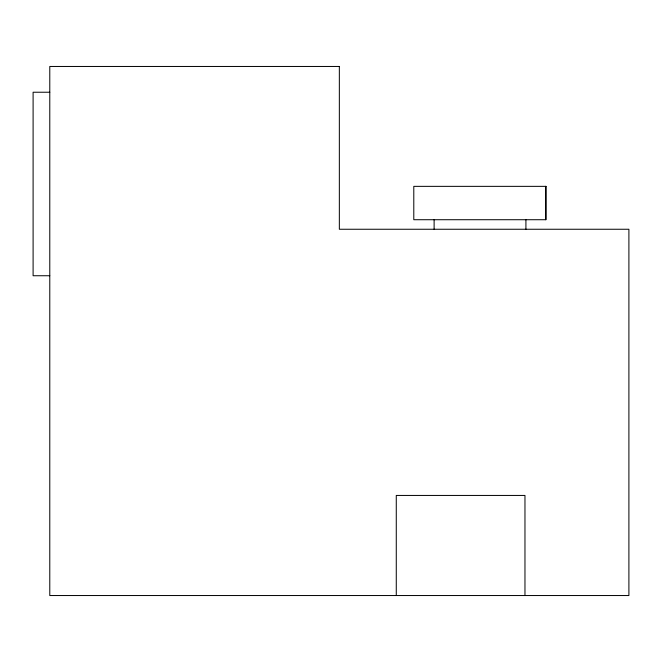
<?xml version="1.0" encoding="UTF-8"?>
<svg xmlns="http://www.w3.org/2000/svg" width="662" height="662" viewBox="0 0 662 662"><rect width="100%" height="100%" fill="white"/><g stroke="black" fill="none" stroke-linecap="round" stroke-linejoin="round"><path stroke-width="0.99" d="M49.782 92.233L33.1 92.233L33.1 275.74L49.782 275.74M545.786 186.353L545.786 219.718M525.918 219.718L525.918 229.251M524.966 595.535L524.966 495.441L396.273 495.441L396.273 595.535M434.115 219.718L434.115 229.251M339.341 66.465L49.782 66.465L49.782 595.535L628.9 595.535L628.9 229.251L339.341 229.251L339.341 66.465M545.935 186.353L413.791 186.353L413.791 219.718L545.935 219.718L545.935 186.353"/></g></svg>
